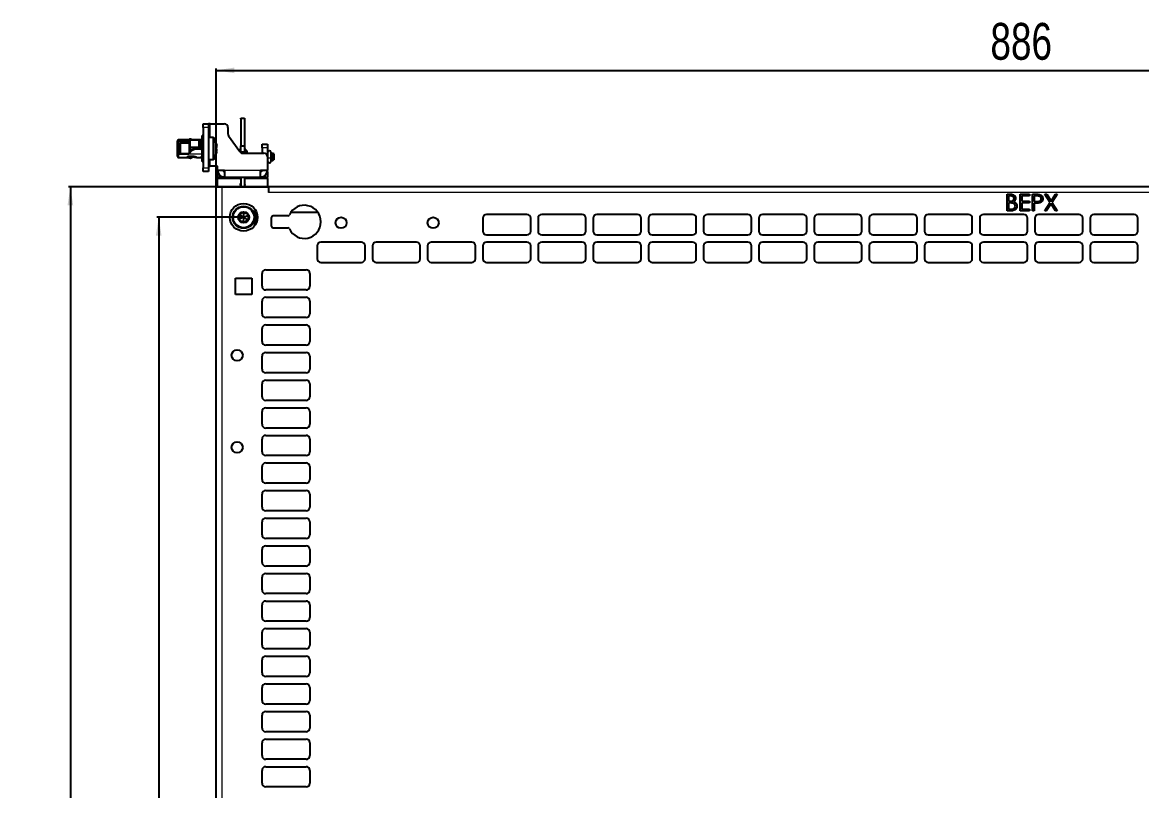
# Model space of a CAD drawing. Header units: millimetres. Extents: x -1002 to 1216, y 148 to 1990.
# Drawn here: x -1002 to -394, y 1500 to 1918 of the extents above; entities that cross this region are included whole.
import ezdxf

# ---------------------------------------------------------------- set-up
doc = ezdxf.new("R2010")
doc.units = ezdxf.units.MM
doc.layers.add('FORMAT', color=7, linetype='Continuous')
doc.styles.add('SLDTEXTSTYLE0', font='TXT', dxfattribs={"width": 0.75})
doc.dimstyles.new('SLDDIMSTYLE0', dxfattribs={"dimtxt": 20, "dimasz": 10, "dimexe": 0, "dimexo": 0.0625, "dimgap": 5, "dimtad": 2, "dimdec": 1, "dimrnd": 1e-09, "dimzin": 12, "dimdsep": 46, "dimtxsty": 'SLDTEXTSTYLE0', "dimsah": 1, "dimcen": 0.09, "dimadec": 0, "dimazin": 3, "dimtfac": 1, "dimtofl": 0, "dimtmove": 0, "dimatfit": 3, "dimfxl": 0, "dimfrac": 2, "dimtolj": 1, "dimtzin": 12, "dimarcsym": 0})

# ---------------------------------------------------------------- blocks, each defined once
blk = doc.blocks.new('_D')
at = {"layer": 'FORMAT'}
for p, q in [((-868.08, 1828.3), (-976.72, 1828.3)), ((-975.72, 1828.3), (-975.72, 345.28)), ((-868.08, 345.28), (-976.72, 345.28))]:
    blk.add_line(p, q, dxfattribs=at)
for points in [[(-975.72, 1828.3), (-977.25, 1818.3), (-974.18, 1818.3)], [(-975.72, 345.28), (-974.18, 355.28), (-977.25, 355.28)]]:
    blk.add_solid(points, dxfattribs=at)
at = {"layer": 'FORMAT', "insert": (-1001.5, 1057.23), "char_height": 20, "attachment_point": 1, "rotation": 90, "style": 'SLDTEXTSTYLE0'}
blk.add_mtext('1483', dxfattribs=at)
blk = doc.blocks.new('_D_1')
at = {"layer": 'FORMAT'}
for p, q in [((-896.57, 1828.3), (-896.57, 1892.59)), ((-10.57, 1828.3), (-10.57, 1892.59)), ((-896.57, 1891.59), (-10.57, 1891.59))]:
    blk.add_line(p, q, dxfattribs=at)
for points in [[(-896.57, 1891.59), (-886.57, 1890.05), (-886.57, 1893.12)], [(-10.57, 1891.59), (-20.57, 1893.12), (-20.57, 1890.05)]]:
    blk.add_solid(points, dxfattribs=at)
at = {"layer": 'FORMAT', "insert": (-475.73, 1917.37), "char_height": 20, "attachment_point": 1, "style": 'SLDTEXTSTYLE0'}
blk.add_mtext('886', dxfattribs=at)
blk = doc.blocks.new('_D_5')
at = {"layer": 'FORMAT'}
for p, q in [((-881.58, 1811.79), (-928.72, 1811.79)), ((-927.72, 1811.79), (-927.72, 361.79)), ((-881.58, 361.79), (-928.72, 361.79))]:
    blk.add_line(p, q, dxfattribs=at)
for points in [[(-927.72, 1811.79), (-929.25, 1801.79), (-926.18, 1801.79)], [(-927.72, 361.79), (-926.18, 371.79), (-929.25, 371.79)]]:
    blk.add_solid(points, dxfattribs=at)
at = {"layer": 'FORMAT', "insert": (-953.5, 1057.23), "char_height": 20, "attachment_point": 1, "rotation": 90, "style": 'SLDTEXTSTYLE0'}
blk.add_mtext('1450', dxfattribs=at)

msp = doc.modelspace()

# ---------------------------------------------------------------- linework, layer by layer
at = {"color": 7, "linetype": 'Continuous', "lineweight": 25}
for p, q in [((-903.57, 1862.59), (-900.57, 1862.59)), ((-903.57, 1860.59), (-903.57, 1862.59)), ((-900.57, 1862.59), (-900.57, 1860.59)), ((-899.77, 1862.59), (-900.57, 1862.59)), ((-899.77, 1862.59), (-892.07, 1862.59)), ((-883.17, 1865.59), (-881.17, 1865.59)), ((-883.17, 1865.22), (-883.17, 1865.59)), ((-883.17, 1865.22), (-883.17, 1850.59)), ((-881.17, 1865.59), (-881.17, 1865.22)), ((-881.17, 1865.22), (-881.17, 1850.59)), ((-904.07, 1846.39), (-904.07, 1856.19)), ((-903.57, 1856.19), (-904.07, 1856.19)), ((-903.57, 1860.59), (-903.57, 1838.59)), ((-900.57, 1860.59), (-900.57, 1838.59)), ((-890.07, 1860.59), (-890.07, 1857.22)), ((-889.7, 1856.07), (-883.66, 1847.44)), ((-917.57, 1852.39), (-917.57, 1853.24)), ((-917.57, 1852.39), (-917.07, 1852.39)), ((-917.57, 1850.96), (-917.57, 1852.39)), ((-917.07, 1850.96), (-917.57, 1850.96)), ((-917.57, 1850.73), (-917.57, 1850.96)), ((-917.07, 1850.73), (-917.57, 1850.73)), ((-917.57, 1846.44), (-917.57, 1850.73)), ((-917.07, 1852.39), (-917.07, 1850.96)), ((-917.07, 1850.96), (-917.07, 1850.73)), ((-917.07, 1850.73), (-917.07, 1846.44)), ((-912.17, 1853.94), (-916.87, 1853.94)), ((-914.87, 1852.94), (-916.87, 1852.94)), ((-916.87, 1851.72), (-916.87, 1851.52)), ((-916.37, 1851.34), (-916.87, 1851.34)), ((-916.87, 1851.34), (-916.87, 1851.11)), ((-916.87, 1851.11), (-916.37, 1851.11)), ((-916.87, 1850.93), (-916.87, 1850.51)), ((-916.57, 1850.51), (-916.87, 1850.51)), ((-916.87, 1850.51), (-916.87, 1850.36)), ((-916.87, 1850.36), (-916.57, 1850.36)), ((-916.57, 1846.59), (-916.57, 1851.11)), ((-916.37, 1851.11), (-916.37, 1851.34)), ((-916.07, 1851.47), (-916.07, 1846.45)), ((-910.97, 1852.09), (-915.39, 1852.09)), ((-914.87, 1852.55), (-914.87, 1852.94)), ((-910.97, 1852.94), (-914.87, 1852.94)), ((-914.87, 1852.55), (-910.97, 1852.55)), ((-911.07, 1854.11), (-912.17, 1853.92)), ((-912.17, 1853.94), (-912.17, 1853.93)), ((-912.17, 1853.91), (-912.17, 1853.93)), ((-908.37, 1853.82), (-911.67, 1853.82)), ((-910.97, 1853.4), (-910.85, 1853.64)), ((-910.97, 1849.8), (-910.97, 1853.4)), ((-910.97, 1849.8), (-910.85, 1849.67)), ((-910.97, 1848.61), (-910.97, 1849.8)), ((-910.85, 1853.64), (-910.85, 1849.67)), ((-905.77, 1853.64), (-910.85, 1853.64)), ((-905.77, 1849.67), (-910.85, 1849.67)), ((-910.85, 1849.67), (-910.85, 1848.47)), ((-909.64, 1853.87), (-909.56, 1853.82)), ((-907.36, 1849.13), (-908.2, 1849.02)), ((-904.54, 1853.94), (-907.19, 1853.94)), ((-905.77, 1849.14), (-907.17, 1849.14)), ((-905.77, 1849.67), (-905.77, 1853.64)), ((-905.77, 1853.64), (-905.57, 1853.5)), ((-905.77, 1849.67), (-905.57, 1849.75)), ((-905.77, 1849.14), (-905.77, 1849.67)), ((-905.57, 1849.22), (-905.77, 1849.14)), ((-905.57, 1853.5), (-905.57, 1849.75)), ((-904.27, 1852.94), (-905.57, 1852.94)), ((-905.57, 1852.55), (-904.27, 1852.55)), ((-905.57, 1849.75), (-905.57, 1849.22)), ((-905.02, 1849.24), (-905.57, 1849.24)), ((-904.52, 1853.94), (-904.27, 1853.94)), ((-904.37, 1852.55), (-904.37, 1848.88)), ((-904.07, 1852.09), (-904.37, 1852.09)), ((-898.24, 1855.09), (-900.57, 1855.09)), ((-883.17, 1850.59), (-881.17, 1850.59)), ((-883.17, 1847.09), (-883.17, 1850.59)), ((-881.17, 1850.59), (-881.17, 1847.09)), ((-871.57, 1851.59), (-868.57, 1851.59)), ((-871.57, 1849.59), (-871.57, 1851.59)), ((-871.57, 1849.59), (-871.57, 1846.59)), ((-868.57, 1851.59), (-868.57, 1849.59)), ((-868.57, 1849.59), (-868.57, 1844.59)), ((-917.07, 1846.44), (-917.57, 1846.44)), ((-917.57, 1844.94), (-917.57, 1846.44)), ((-916.87, 1847.81), (-916.57, 1847.81)), ((-916.87, 1847.06), (-916.57, 1847.06)), ((-916.87, 1846.45), (-916.87, 1847.06)), ((-916.87, 1846.45), (-911.27, 1846.45)), ((-911.27, 1846.15), (-916.87, 1846.15)), ((-916.87, 1844.24), (-912.17, 1844.24)), ((-916.57, 1846.59), (-916.43, 1846.45)), ((-912.17, 1844.45), (-912.17, 1844.58)), ((-912.17, 1844.45), (-912.17, 1844.24)), ((-912.17, 1844.25), (-911.07, 1844.06)), ((-908.37, 1844.79), (-911.67, 1844.79)), ((-911.27, 1846.45), (-910.11, 1848.04)), ((-910.11, 1847.74), (-911.27, 1846.15)), ((-911.27, 1846.45), (-911.27, 1846.15)), ((-910.97, 1848.61), (-910.85, 1848.47)), ((-910.97, 1846.86), (-910.97, 1848.61)), ((-909.62, 1848.47), (-910.85, 1848.47)), ((-910.85, 1848.47), (-910.85, 1847.02)), ((-908.37, 1844.35), (-909.56, 1844.35)), ((-909.24, 1844.6), (-909.35, 1844.79)), ((-909.24, 1844.59), (-909.24, 1844.59)), ((-907.19, 1844.24), (-904.54, 1844.24)), ((-907.17, 1844.24), (-907.19, 1844.24)), ((-907.17, 1848.93), (-905.02, 1848.93)), ((-907.17, 1844.24), (-907.17, 1844.37)), ((-905.07, 1844.27), (-905.07, 1844.29)), ((-904.52, 1844.41), (-904.27, 1844.41)), ((-904.52, 1844.24), (-904.27, 1844.24)), ((-904.07, 1848.93), (-904.37, 1848.89)), ((-904.27, 1848.64), (-904.27, 1848.34)), ((-904.27, 1848.34), (-904.27, 1846.15)), ((-904.07, 1846.39), (-903.57, 1846.39)), ((-904.07, 1846.03), (-904.07, 1844.78)), ((-904.07, 1844.78), (-903.57, 1844.78)), ((-904.07, 1842.23), (-904.07, 1844.78)), ((-903.57, 1846.09), (-903.57, 1846.09)), ((-900.57, 1843.09), (-898.24, 1843.09)), ((-881.17, 1847.09), (-883.17, 1847.09)), ((-883.17, 1847.09), (-883.17, 1846.94)), ((-882.02, 1846.59), (-870.57, 1846.59)), ((-881.17, 1847.09), (-881.17, 1846.59)), ((-880.24, 1847.06), (-880.24, 1846.59)), ((-880.24, 1847.06), (-880.24, 1847.06)), ((-879.64, 1846.59), (-879.64, 1847.07)), ((-868.53, 1846.49), (-868.57, 1846.49)), ((-868.57, 1844.59), (-868.57, 1837.39)), ((-868.53, 1847), (-868.53, 1844.26)), ((-868.53, 1844.26), (-868.53, 1842.3)), ((-866.63, 1844.26), (-866.63, 1847)), ((-865.62, 1846.49), (-866.63, 1846.49)), ((-866.63, 1842.3), (-866.63, 1844.26)), ((-865.12, 1846.2), (-865.62, 1846.49)), ((-865.62, 1842.69), (-865.62, 1846.49)), ((-865.62, 1842.69), (-865.12, 1842.97)), ((-865.12, 1846.2), (-865.12, 1842.97)), ((-903.57, 1842.23), (-904.07, 1842.23)), ((-904.07, 1842.23), (-904.07, 1841.99)), ((-903.57, 1841.99), (-904.07, 1841.99)), ((-903.57, 1836.59), (-903.57, 1838.59)), ((-900.57, 1839.59), (-899.77, 1839.59)), ((-900.57, 1838.59), (-900.57, 1836.59)), ((-895.77, 1839.59), (-899.77, 1839.59)), ((-895.77, 1837.39), (-895.77, 1839.59)), ((-895.77, 1837.39), (-891.97, 1837.39)), ((-891.97, 1837.39), (-891.97, 1833.59)), ((-872.37, 1837.39), (-868.57, 1837.39)), ((-872.37, 1833.59), (-872.37, 1837.39)), ((-868.57, 1842.69), (-868.53, 1842.69)), ((-866.63, 1842.69), (-865.62, 1842.69)), ((-900.57, 1836.59), (-903.57, 1836.59)), ((-895.77, 1836.59), (-895.77, 1833.59)), ((-895.68, 1836.59), (-895.77, 1836.59)), ((-895.77, 1833.59), (-891.97, 1833.59)), ((-895.77, 1833.59), (-895.77, 1832.79)), ((-895.77, 1828.29), (-895.77, 1832.79)), ((-891.97, 1833.59), (-883.67, 1833.59)), ((-883.67, 1833.59), (-880.67, 1833.59)), ((-883.67, 1832.79), (-883.67, 1833.59)), ((-883.67, 1832.79), (-883.17, 1832.79)), ((-883.17, 1833.59), (-883.17, 1828.29)), ((-881.17, 1833.59), (-881.17, 1828.29)), ((-881.17, 1832.79), (-880.67, 1832.79)), ((-880.67, 1833.59), (-872.37, 1833.59)), ((-880.67, 1833.59), (-880.67, 1832.79)), ((-872.37, 1833.59), (-868.57, 1833.59)), ((-868.57, 1836.59), (-868.65, 1836.59)), ((-868.57, 1836.59), (-868.57, 1833.59)), ((-868.57, 1832.79), (-868.57, 1833.59)), ((-868.57, 1832.79), (-868.57, 1828.29)), ((-896.57, 345.29), (-896.57, 1828.29)), ((-896.57, 1828.29), (-893.47, 1828.29)), ((-893.47, 1828.29), (-868.07, 1828.29)), ((-868.07, 1828.29), (-868.07, 1828.3)), ((-39.07, 1828.3), (-868.07, 1828.3)), ((-868.07, 1828.29), (-868.07, 1825.2)), ((-466.68, 1824.3), (-464.92, 1824.3)), ((-466.68, 1815.3), (-466.68, 1824.3)), ((-465.87, 1823.37), (-465.87, 1820.49)), ((-464.77, 1823.37), (-465.87, 1823.37)), ((-465.87, 1820.49), (-465.33, 1820.49)), ((-465.87, 1819.57), (-465.87, 1816.22)), ((-465.34, 1819.57), (-465.87, 1819.57)), ((-459.52, 1824.3), (-454.45, 1824.3)), ((-459.52, 1815.3), (-459.52, 1824.3)), ((-458.72, 1823.37), (-458.72, 1820.6)), ((-454.45, 1823.37), (-458.72, 1823.37)), ((-458.72, 1820.6), (-454.45, 1820.6)), ((-458.72, 1819.68), (-458.72, 1816.22)), ((-454.45, 1819.68), (-458.72, 1819.68)), ((-454.45, 1824.3), (-454.45, 1823.37)), ((-454.45, 1820.6), (-454.45, 1819.68)), ((-452.83, 1824.3), (-451.07, 1824.3)), ((-452.83, 1815.3), (-452.83, 1824.3)), ((-452.02, 1823.37), (-452.02, 1820.37)), ((-450.38, 1823.37), (-452.02, 1823.37)), ((-452.02, 1820.37), (-450.45, 1820.35)), ((-452.02, 1819.45), (-452.02, 1815.3)), ((-451.38, 1819.45), (-452.02, 1819.45)), ((-446.2, 1815.3), (-443.26, 1819.89)), ((-446.08, 1824.3), (-445.15, 1824.3)), ((-443.26, 1819.89), (-446.08, 1824.3)), ((-442.79, 1819.16), (-445.27, 1815.3)), ((-445.15, 1824.3), (-442.79, 1820.61)), ((-442.79, 1820.61), (-440.44, 1824.3)), ((-440.32, 1815.3), (-442.79, 1819.16)), ((-439.51, 1824.3), (-442.33, 1819.89)), ((-442.33, 1819.89), (-439.39, 1815.3)), ((-440.44, 1824.3), (-439.51, 1824.3)), ((-881.57, 1811.79), (-883.93, 1813.44)), ((-881.57, 1811.79), (-881.32, 1814.66)), ((-881.57, 1811.79), (-878.95, 1813.01)), ((-857.62, 1812.55), (-865.57, 1812.55)), ((-841.08, 1814.3), (-856.05, 1814.3)), ((-727.57, 1813.29), (-749.57, 1813.29)), ((-697.57, 1813.29), (-719.57, 1813.29)), ((-667.57, 1813.29), (-689.57, 1813.29)), ((-637.57, 1813.29), (-659.57, 1813.29)), ((-607.57, 1813.29), (-629.57, 1813.29)), ((-577.57, 1813.29), (-599.57, 1813.29)), ((-547.57, 1813.29), (-569.57, 1813.29)), ((-517.57, 1813.29), (-539.57, 1813.29)), ((-487.57, 1813.29), (-509.57, 1813.29)), ((-457.57, 1813.29), (-479.57, 1813.29)), ((-464.24, 1815.3), (-466.68, 1815.3)), ((-465.87, 1816.22), (-464.72, 1816.22)), ((-454.45, 1815.3), (-459.52, 1815.3)), ((-458.72, 1816.22), (-454.45, 1816.22)), ((-454.45, 1816.22), (-454.45, 1815.3)), ((-452.02, 1815.3), (-452.83, 1815.3)), ((-427.57, 1813.29), (-449.57, 1813.29)), ((-445.27, 1815.3), (-446.2, 1815.3)), ((-439.39, 1815.3), (-440.32, 1815.3)), ((-397.57, 1813.29), (-419.57, 1813.29)), ((-881.57, 1811.79), (-884.18, 1810.57)), ((-881.57, 1811.79), (-881.82, 1808.91)), ((-881.57, 1811.79), (-879.2, 1810.13)), ((-866.57, 1811.55), (-866.57, 1807.05)), ((-751.57, 1811.29), (-751.57, 1804.29)), ((-725.57, 1804.29), (-725.57, 1811.29)), ((-721.57, 1811.29), (-721.57, 1804.29)), ((-695.57, 1804.29), (-695.57, 1811.29)), ((-691.57, 1811.29), (-691.57, 1804.29)), ((-665.57, 1804.29), (-665.57, 1811.29)), ((-661.57, 1811.29), (-661.57, 1804.29)), ((-635.57, 1804.29), (-635.57, 1811.29)), ((-631.57, 1811.29), (-631.57, 1804.29)), ((-605.57, 1804.29), (-605.57, 1811.29)), ((-601.57, 1811.29), (-601.57, 1804.29)), ((-575.57, 1804.29), (-575.57, 1811.29)), ((-571.57, 1811.29), (-571.57, 1804.29)), ((-545.57, 1804.29), (-545.57, 1811.29)), ((-541.57, 1811.29), (-541.57, 1804.29)), ((-515.57, 1804.29), (-515.57, 1811.29)), ((-511.57, 1811.29), (-511.57, 1804.29)), ((-485.57, 1804.29), (-485.57, 1811.29)), ((-481.57, 1811.29), (-481.57, 1804.29)), ((-455.57, 1804.29), (-455.57, 1811.29)), ((-451.57, 1811.29), (-451.57, 1804.29)), ((-425.57, 1804.29), (-425.57, 1811.29)), ((-421.57, 1811.29), (-421.57, 1804.29)), ((-395.57, 1804.29), (-395.57, 1811.29)), ((-865.57, 1806.05), (-857.62, 1806.05)), ((-749.57, 1802.29), (-727.57, 1802.29)), ((-719.57, 1802.29), (-697.57, 1802.29)), ((-689.57, 1802.29), (-667.57, 1802.29)), ((-659.57, 1802.29), (-637.57, 1802.29)), ((-629.57, 1802.29), (-607.57, 1802.29)), ((-599.57, 1802.29), (-577.57, 1802.29)), ((-569.57, 1802.29), (-547.57, 1802.29)), ((-539.57, 1802.29), (-517.57, 1802.29)), ((-509.57, 1802.29), (-487.57, 1802.29)), ((-479.57, 1802.29), (-457.57, 1802.29)), ((-449.57, 1802.29), (-427.57, 1802.29)), ((-419.57, 1802.29), (-397.57, 1802.29)), ((-841.57, 1796.29), (-841.57, 1789.29)), ((-817.57, 1798.29), (-839.57, 1798.29)), ((-815.57, 1789.29), (-815.57, 1796.29)), ((-811.57, 1796.29), (-811.57, 1789.29)), ((-787.57, 1798.29), (-809.57, 1798.29)), ((-785.57, 1789.29), (-785.57, 1796.29)), ((-781.57, 1796.29), (-781.57, 1789.29)), ((-757.57, 1798.29), (-779.57, 1798.29)), ((-755.57, 1789.29), (-755.57, 1796.29)), ((-751.57, 1796.29), (-751.57, 1789.29)), ((-727.57, 1798.29), (-749.57, 1798.29)), ((-725.57, 1789.29), (-725.57, 1796.29)), ((-721.57, 1796.29), (-721.57, 1789.29)), ((-697.57, 1798.29), (-719.57, 1798.29)), ((-695.57, 1789.29), (-695.57, 1796.29)), ((-691.57, 1796.29), (-691.57, 1789.29)), ((-667.57, 1798.29), (-689.57, 1798.29)), ((-665.57, 1789.29), (-665.57, 1796.29)), ((-661.57, 1796.29), (-661.57, 1789.29)), ((-637.57, 1798.29), (-659.57, 1798.29)), ((-635.57, 1789.29), (-635.57, 1796.29)), ((-631.57, 1796.29), (-631.57, 1789.29)), ((-607.57, 1798.29), (-629.57, 1798.29)), ((-605.57, 1789.29), (-605.57, 1796.29)), ((-601.57, 1796.29), (-601.57, 1789.29)), ((-577.57, 1798.29), (-599.57, 1798.29)), ((-575.57, 1789.29), (-575.57, 1796.29)), ((-571.57, 1796.29), (-571.57, 1789.29)), ((-547.57, 1798.29), (-569.57, 1798.29)), ((-545.57, 1789.29), (-545.57, 1796.29)), ((-541.57, 1796.29), (-541.57, 1789.29)), ((-517.57, 1798.29), (-539.57, 1798.29)), ((-515.57, 1789.29), (-515.57, 1796.29)), ((-511.57, 1796.29), (-511.57, 1789.29)), ((-487.57, 1798.29), (-509.57, 1798.29)), ((-485.57, 1789.29), (-485.57, 1796.29)), ((-481.57, 1796.29), (-481.57, 1789.29)), ((-457.57, 1798.29), (-479.57, 1798.29)), ((-455.57, 1789.29), (-455.57, 1796.29)), ((-451.57, 1796.29), (-451.57, 1789.29)), ((-427.57, 1798.29), (-449.57, 1798.29)), ((-425.57, 1789.29), (-425.57, 1796.29)), ((-421.57, 1796.29), (-421.57, 1789.29)), ((-397.57, 1798.29), (-419.57, 1798.29)), ((-395.57, 1789.29), (-395.57, 1796.29)), ((-869.57, 1783.29), (-847.57, 1783.29)), ((-839.57, 1787.29), (-817.57, 1787.29)), ((-809.57, 1787.29), (-787.57, 1787.29)), ((-779.57, 1787.29), (-757.57, 1787.29)), ((-749.57, 1787.29), (-727.57, 1787.29)), ((-719.57, 1787.29), (-697.57, 1787.29)), ((-689.57, 1787.29), (-667.57, 1787.29)), ((-659.57, 1787.29), (-637.57, 1787.29)), ((-629.57, 1787.29), (-607.57, 1787.29)), ((-599.57, 1787.29), (-577.57, 1787.29)), ((-569.57, 1787.29), (-547.57, 1787.29)), ((-539.57, 1787.29), (-517.57, 1787.29)), ((-509.57, 1787.29), (-487.57, 1787.29)), ((-479.57, 1787.29), (-457.57, 1787.29)), ((-449.57, 1787.29), (-427.57, 1787.29)), ((-419.57, 1787.29), (-397.57, 1787.29)), ((-886.07, 1778.79), (-877.07, 1778.79)), ((-886.07, 1769.79), (-886.07, 1778.79)), ((-877.07, 1778.79), (-877.07, 1769.79)), ((-871.57, 1774.29), (-871.57, 1781.29)), ((-845.57, 1781.29), (-845.57, 1774.29)), ((-847.57, 1772.29), (-869.57, 1772.29)), ((-877.07, 1769.79), (-886.07, 1769.79)), ((-871.57, 1759.29), (-871.57, 1766.29)), ((-869.57, 1768.29), (-847.57, 1768.29)), ((-845.57, 1766.29), (-845.57, 1759.29)), ((-847.57, 1757.29), (-869.57, 1757.29)), ((-869.57, 1753.29), (-847.57, 1753.29)), ((-871.57, 1744.29), (-871.57, 1751.29)), ((-845.57, 1751.29), (-845.57, 1744.29)), ((-847.57, 1742.29), (-869.57, 1742.29)), ((-871.57, 1729.29), (-871.57, 1736.29)), ((-869.57, 1738.29), (-847.57, 1738.29)), ((-845.57, 1736.29), (-845.57, 1729.29)), ((-847.57, 1727.29), (-869.57, 1727.29)), ((-869.57, 1723.29), (-847.57, 1723.29)), ((-871.57, 1714.29), (-871.57, 1721.29)), ((-845.57, 1721.29), (-845.57, 1714.29)), ((-847.57, 1712.29), (-869.57, 1712.29)), ((-871.57, 1699.29), (-871.57, 1706.29)), ((-869.57, 1708.29), (-847.57, 1708.29)), ((-845.57, 1706.29), (-845.57, 1699.29)), ((-847.57, 1697.29), (-869.57, 1697.29)), ((-871.57, 1684.29), (-871.57, 1691.29)), ((-869.57, 1693.29), (-847.57, 1693.29)), ((-845.57, 1691.29), (-845.57, 1684.29)), ((-847.57, 1682.29), (-869.57, 1682.29)), ((-871.57, 1669.29), (-871.57, 1676.29)), ((-869.57, 1678.29), (-847.57, 1678.29)), ((-845.57, 1676.29), (-845.57, 1669.29)), ((-847.57, 1667.29), (-869.57, 1667.29)), ((-871.57, 1654.29), (-871.57, 1661.29)), ((-869.57, 1663.29), (-847.57, 1663.29)), ((-845.57, 1661.29), (-845.57, 1654.29)), ((-847.57, 1652.29), (-869.57, 1652.29)), ((-871.57, 1639.29), (-871.57, 1646.29)), ((-869.57, 1648.29), (-847.57, 1648.29)), ((-845.57, 1646.29), (-845.57, 1639.29)), ((-847.57, 1637.29), (-869.57, 1637.29)), ((-871.57, 1624.29), (-871.57, 1631.29)), ((-869.57, 1633.29), (-847.57, 1633.29)), ((-845.57, 1631.29), (-845.57, 1624.29)), ((-847.57, 1622.29), (-869.57, 1622.29)), ((-869.57, 1618.29), (-847.57, 1618.29)), ((-871.57, 1609.29), (-871.57, 1616.29)), ((-845.57, 1616.29), (-845.57, 1609.29)), ((-847.57, 1607.29), (-869.57, 1607.29)), ((-871.57, 1594.29), (-871.57, 1601.29)), ((-869.57, 1603.29), (-847.57, 1603.29)), ((-845.57, 1601.29), (-845.57, 1594.29)), ((-847.57, 1592.29), (-869.57, 1592.29)), ((-869.57, 1588.29), (-847.57, 1588.29)), ((-871.57, 1579.29), (-871.57, 1586.29)), ((-845.57, 1586.29), (-845.57, 1579.29)), ((-847.57, 1577.29), (-869.57, 1577.29)), ((-871.57, 1564.29), (-871.57, 1571.29)), ((-869.57, 1573.29), (-847.57, 1573.29)), ((-845.57, 1571.29), (-845.57, 1564.29)), ((-847.57, 1562.29), (-869.57, 1562.29)), ((-869.57, 1558.29), (-847.57, 1558.29)), ((-871.57, 1549.29), (-871.57, 1556.29)), ((-845.57, 1556.29), (-845.57, 1549.29)), ((-847.57, 1547.29), (-869.57, 1547.29)), ((-871.57, 1534.29), (-871.57, 1541.29)), ((-869.57, 1543.29), (-847.57, 1543.29)), ((-845.57, 1541.29), (-845.57, 1534.29)), ((-847.57, 1532.29), (-869.57, 1532.29)), ((-869.57, 1528.29), (-847.57, 1528.29)), ((-871.57, 1519.29), (-871.57, 1526.29)), ((-845.57, 1526.29), (-845.57, 1519.29)), ((-847.57, 1517.29), (-869.57, 1517.29)), ((-871.57, 1504.29), (-871.57, 1511.29)), ((-869.57, 1513.29), (-847.57, 1513.29)), ((-845.57, 1511.29), (-845.57, 1504.29)), ((-847.57, 1502.29), (-869.57, 1502.29))]:
    msp.add_line(p, q, dxfattribs=at)
at = {"color": 8, "linetype": 'Continuous', "lineweight": 18}
for p, q in [((-899.77, 1855.09), (-899.77, 1862.59)), ((-881.17, 1865.22), (-883.17, 1865.22)), ((-900.57, 1860.59), (-903.57, 1860.59)), ((-916.87, 1853.94), (-916.87, 1852.94)), ((-909.67, 1853.82), (-909.64, 1853.87)), ((-907.36, 1848.91), (-907.36, 1849.13)), ((-907.17, 1849.14), (-907.17, 1848.93)), ((-905.02, 1848.93), (-905.02, 1849.24)), ((-904.27, 1852.94), (-904.27, 1853.94)), ((-904.27, 1852.09), (-904.27, 1852.55)), ((-898.24, 1855.09), (-898.24, 1843.09)), ((-897.8, 1854.86), (-897.8, 1843.31)), ((-868.57, 1849.59), (-871.57, 1849.59)), ((-916.87, 1846.15), (-916.87, 1844.24)), ((-904.27, 1846.15), (-911.27, 1846.15)), ((-910.11, 1848.04), (-910.11, 1847.74)), ((-908.37, 1844.35), (-908.37, 1844.79)), ((-904.52, 1844.41), (-904.52, 1844.24)), ((-904.27, 1844.41), (-904.27, 1846.15)), ((-899.77, 1839.59), (-899.77, 1843.09)), ((-903.57, 1838.59), (-900.57, 1838.59)), ((-891.97, 1837.39), (-872.37, 1837.39)), ((-895.77, 1832.79), (-883.67, 1832.79)), ((-880.67, 1832.79), (-868.57, 1832.79)), ((-893.47, 1828.29), (-893.47, 345.29)), ((-39.07, 1825.2), (-868.07, 1825.2))]:
    msp.add_line(p, q, dxfattribs=at)
at = {"color": 7, "linetype": 'Continuous', "lineweight": 25, "flags": 128}
for points in [[(-917.07, 1851.6), (-917.06, 1851.62), (-917.05, 1851.65), (-917.03, 1851.67), (-917.01, 1851.69), (-916.98, 1851.7), (-916.94, 1851.71), (-916.91, 1851.72), (-916.87, 1851.72)], [(-904.07, 1852.57), (-904.13, 1852.56), (-904.27, 1852.55)], [(-917.07, 1846.57), (-917.06, 1846.55), (-917.05, 1846.53), (-917.03, 1846.5), (-917.01, 1846.49), (-916.98, 1846.47), (-916.94, 1846.46), (-916.91, 1846.45), (-916.87, 1846.45)], [(-904.07, 1846.43), (-904.13, 1846.44), (-904.27, 1846.45)], [(-904.07, 1846.03), (-904.07, 1846.05), (-904.08, 1846.07), (-904.1, 1846.09), (-904.12, 1846.11), (-904.16, 1846.13), (-904.19, 1846.14), (-904.23, 1846.15), (-904.27, 1846.15)], [(-881.17, 1830.29), (-881.01, 1830.01), (-880.92, 1829.54)], [(-880.92, 1829.54), (-881.01, 1829.06), (-881.17, 1828.79)]]:
    msp.add_lwpolyline(points, dxfattribs=at)
at = {"color": 8, "linetype": 'Continuous', "lineweight": 18, "flags": 128}
msp.add_lwpolyline([(-880.24, 1847.06), (-880.24, 1847.06), (-880.21, 1846.99), (-880.14, 1846.93), (-880.04, 1846.89), (-879.93, 1846.88), (-879.81, 1846.9), (-879.72, 1846.94), (-879.66, 1847), (-879.64, 1847.07)], dxfattribs=at)
at = {"color": 7, "linetype": 'Continuous', "lineweight": 25}
for centre, radius in [((-881.57, 1811.79), 7.5), ((-881.57, 1811.79), 6), ((-881.57, 1811.79), 5.7), ((-881.57, 1811.79), 3), ((-828.57, 1808.8), 3), ((-778.57, 1808.8), 3), ((-885.07, 1736.79), 3), ((-885.07, 1686.79), 3)]:
    msp.add_circle(centre, radius, dxfattribs=at)
for centre, radius, start, end in [((-892.07, 1860.59), 2, 0, 90), ((-888.07, 1857.22), 2, 180, 214.99202), ((-916.87, 1853.24), 0.7, 90, 180), ((-916.93, 1852.31), 0.641, 84.2482, 172.76341), ((-916.88, 1852.36), 0.183, 84.2482, 172.76341), ((-904.95, 1848.55), 0.687, 7.23659, 95.7518), ((-904.27, 1854.14), 0.2, 269.9998, 359.9998), ((-904.25, 1853.13), 0.183, 264.2482, 352.76341), ((-898.24, 1854.55), 0.54, 35.25153, 90), ((-905.97, 1849.09), 10, 10.88492, 35.25153), ((-916.87, 1844.94), 0.7, 180, 270), ((-916.95, 1846.85), 0.71, 215.13134, 277.00891), ((-907.17, 1848), 0.932, 89.97001, 102.02775), ((-904.95, 1848.25), 0.687, 7.23659, 95.7518), ((-904.26, 1844.21), 0.197, 1.0398, 91.00336), ((-904.27, 1844.04), 0.2, 0.0002, 90.0002), ((-904.02, 1845.95), 0.46, 10.17904, 76.87192), ((-898.24, 1843.63), 0.54, 270, 324.74847), ((-905.97, 1849.09), 10, 324.74847, 349.02158), ((-882.02, 1848.59), 2, 214.99202, 270), ((-870.57, 1844.59), 2, 0, 90), ((-867.58, 1847), 0.95, 0, 180), ((-891.97, 1837.39), 3.8, 180, 270), ((-891.97, 1837.39), 0.8, 180, 270), ((-872.37, 1837.39), 3.8, 270, 0), ((-872.37, 1837.39), 0.8, 270, 0), ((-867.58, 1842.3), 0.95, 180, 0), ((-882.17, 1829.54), 1.25, 143.1301, 216.8699), ((-879.07, 1811.79), 4.5, 294.97496, 65.02504), ((-865.57, 1811.55), 1, 90, 180), ((-857.62, 1813.55), 1, 270, 334.84934), ((-848.57, 1809.3), 9, 205.15066, 154.84934), ((-749.57, 1811.29), 2, 90, 180), ((-727.57, 1811.29), 2, 0, 90), ((-719.57, 1811.29), 2, 90, 180), ((-697.57, 1811.29), 2, 0, 90), ((-689.57, 1811.29), 2, 90, 180), ((-667.57, 1811.29), 2, 0, 90), ((-659.57, 1811.29), 2, 90, 180), ((-637.57, 1811.29), 2, 0, 90), ((-629.57, 1811.29), 2, 90, 180), ((-607.57, 1811.29), 2, 0, 90), ((-599.57, 1811.29), 2, 90, 180), ((-577.57, 1811.29), 2, 0, 90), ((-569.57, 1811.29), 2, 90, 180), ((-547.57, 1811.29), 2, 0, 90), ((-539.57, 1811.29), 2, 90, 180), ((-517.57, 1811.29), 2, 0, 90), ((-509.57, 1811.29), 2, 90, 180), ((-487.57, 1811.29), 2, 0, 90), ((-479.57, 1811.29), 2, 90, 180), ((-457.57, 1811.29), 2, 0, 90), ((-449.57, 1811.29), 2, 90, 180), ((-427.57, 1811.29), 2, 0, 90), ((-419.57, 1811.29), 2, 90, 180), ((-397.57, 1811.29), 2, 0, 90), ((-865.57, 1807.05), 1, 180, 270), ((-857.62, 1805.05), 1, 25.15066, 90), ((-749.57, 1804.29), 2, 180, 270), ((-727.57, 1804.29), 2, 270, 0), ((-719.57, 1804.29), 2, 180, 270), ((-697.57, 1804.29), 2, 270, 0), ((-689.57, 1804.29), 2, 180, 270), ((-667.57, 1804.29), 2, 270, 0), ((-659.57, 1804.29), 2, 180, 270), ((-637.57, 1804.29), 2, 270, 0), ((-629.57, 1804.29), 2, 180, 270), ((-607.57, 1804.29), 2, 270, 0), ((-599.57, 1804.29), 2, 180, 270), ((-577.57, 1804.29), 2, 270, 0), ((-569.57, 1804.29), 2, 180, 270), ((-547.57, 1804.29), 2, 270, 0), ((-539.57, 1804.29), 2, 180, 270), ((-517.57, 1804.29), 2, 270, 0), ((-509.57, 1804.29), 2, 180, 270), ((-487.57, 1804.29), 2, 270, 0), ((-479.57, 1804.29), 2, 180, 270), ((-457.57, 1804.29), 2, 270, 0), ((-449.57, 1804.29), 2, 180, 270), ((-427.57, 1804.29), 2, 270, 0), ((-419.57, 1804.29), 2, 180, 270), ((-397.57, 1804.29), 2, 270, 0), ((-839.57, 1796.29), 2, 90, 180), ((-817.57, 1796.29), 2, 0, 90), ((-809.57, 1796.29), 2, 90, 180), ((-787.57, 1796.29), 2, 0, 90), ((-779.57, 1796.29), 2, 90, 180), ((-757.57, 1796.29), 2, 0, 90), ((-749.57, 1796.29), 2, 90, 180), ((-727.57, 1796.29), 2, 0, 90), ((-719.57, 1796.29), 2, 90, 180), ((-697.57, 1796.29), 2, 0, 90), ((-689.57, 1796.29), 2, 90, 180), ((-667.57, 1796.29), 2, 0, 90), ((-659.57, 1796.29), 2, 90, 180), ((-637.57, 1796.29), 2, 0, 90), ((-629.57, 1796.29), 2, 90, 180), ((-607.57, 1796.29), 2, 0, 90), ((-599.57, 1796.29), 2, 90, 180), ((-577.57, 1796.29), 2, 0, 90), ((-569.57, 1796.29), 2, 90, 180), ((-547.57, 1796.29), 2, 0, 90), ((-539.57, 1796.29), 2, 90, 180), ((-517.57, 1796.29), 2, 0, 90), ((-509.57, 1796.29), 2, 90, 180), ((-487.57, 1796.29), 2, 0, 90), ((-479.57, 1796.29), 2, 90, 180), ((-457.57, 1796.29), 2, 0, 90), ((-449.57, 1796.29), 2, 90, 180), ((-427.57, 1796.29), 2, 0, 90), ((-419.57, 1796.29), 2, 90, 180), ((-397.57, 1796.29), 2, 0, 90), ((-839.57, 1789.29), 2, 180, 270), ((-817.57, 1789.29), 2, 270, 0), ((-809.57, 1789.29), 2, 180, 270), ((-787.57, 1789.29), 2, 270, 0), ((-779.57, 1789.29), 2, 180, 270), ((-757.57, 1789.29), 2, 270, 0), ((-749.57, 1789.29), 2, 180, 270), ((-727.57, 1789.29), 2, 270, 0), ((-719.57, 1789.29), 2, 180, 270), ((-697.57, 1789.29), 2, 270, 0), ((-689.57, 1789.29), 2, 180, 270), ((-667.57, 1789.29), 2, 270, 0), ((-659.57, 1789.29), 2, 180, 270), ((-637.57, 1789.29), 2, 270, 0), ((-629.57, 1789.29), 2, 180, 270), ((-607.57, 1789.29), 2, 270, 0), ((-599.57, 1789.29), 2, 180, 270), ((-577.57, 1789.29), 2, 270, 0), ((-569.57, 1789.29), 2, 180, 270), ((-547.57, 1789.29), 2, 270, 0), ((-539.57, 1789.29), 2, 180, 270), ((-517.57, 1789.29), 2, 270, 0), ((-509.57, 1789.29), 2, 180, 270), ((-487.57, 1789.29), 2, 270, 0), ((-479.57, 1789.29), 2, 180, 270), ((-457.57, 1789.29), 2, 270, 0), ((-449.57, 1789.29), 2, 180, 270), ((-427.57, 1789.29), 2, 270, 0), ((-419.57, 1789.29), 2, 180, 270), ((-397.57, 1789.29), 2, 270, 0), ((-869.57, 1781.29), 2, 90, 180), ((-847.57, 1781.29), 2, 0, 90), ((-869.57, 1774.29), 2, 180, 270), ((-847.57, 1774.29), 2, 270, 0), ((-869.57, 1766.29), 2, 90, 180), ((-847.57, 1766.29), 2, 0, 90), ((-869.57, 1759.29), 2, 180, 270), ((-847.57, 1759.29), 2, 270, 360), ((-869.57, 1751.29), 2, 90, 180), ((-847.57, 1751.29), 2, 0, 90), ((-869.57, 1744.29), 2, 180, 270), ((-847.57, 1744.29), 2, 270, 360), ((-869.57, 1736.29), 2, 90, 180), ((-847.57, 1736.29), 2, 0, 90), ((-869.57, 1729.29), 2, 180, 270), ((-847.57, 1729.29), 2, 270, 0), ((-869.57, 1721.29), 2, 90, 180), ((-847.57, 1721.29), 2, 0, 90), ((-869.57, 1714.29), 2, 180, 270), ((-847.57, 1714.29), 2, 270, 0), ((-869.57, 1706.29), 2, 90, 180), ((-847.57, 1706.29), 2, 0, 90), ((-869.57, 1699.29), 2, 180, 270), ((-847.57, 1699.29), 2, 270, 360), ((-869.57, 1691.29), 2, 90, 180), ((-847.57, 1691.29), 2, 0, 90), ((-869.57, 1684.29), 2, 180, 270), ((-847.57, 1684.29), 2, 270, 0), ((-869.57, 1676.29), 2, 90, 180), ((-847.57, 1676.29), 2, 0, 90), ((-869.57, 1669.29), 2, 180, 270), ((-847.57, 1669.29), 2, 270, 0), ((-869.57, 1661.29), 2, 90, 180), ((-847.57, 1661.29), 2, 0, 90), ((-869.57, 1654.29), 2, 180, 270), ((-847.57, 1654.29), 2, 270, 360), ((-869.57, 1646.29), 2, 90, 180), ((-847.57, 1646.29), 2, 0, 90), ((-869.57, 1639.29), 2, 180, 270), ((-847.57, 1639.29), 2, 270, 360), ((-869.57, 1631.29), 2, 90, 180), ((-847.57, 1631.29), 2, 0, 90), ((-869.57, 1624.29), 2, 180, 270), ((-847.57, 1624.29), 2, 270, 0), ((-869.57, 1616.29), 2, 90, 180), ((-847.57, 1616.29), 2, 0, 90), ((-869.57, 1609.29), 2, 180, 270), ((-847.57, 1609.29), 2, 270, 0), ((-869.57, 1601.29), 2, 90, 180), ((-847.57, 1601.29), 2, 0, 90), ((-869.57, 1594.29), 2, 180, 270), ((-847.57, 1594.29), 2, 270, 360), ((-869.57, 1586.29), 2, 90, 180), ((-847.57, 1586.29), 2, 0, 90), ((-869.57, 1579.29), 2, 180, 270), ((-847.57, 1579.29), 2, 270, 0), ((-869.57, 1571.29), 2, 90, 180), ((-847.57, 1571.29), 2, 0, 90), ((-869.57, 1564.29), 2, 180, 270), ((-847.57, 1564.29), 2, 270, 0), ((-869.57, 1556.29), 2, 90, 180), ((-847.57, 1556.29), 2, 0, 90), ((-869.57, 1549.29), 2, 180, 270), ((-847.57, 1549.29), 2, 270, 0), ((-869.57, 1541.29), 2, 90, 180), ((-847.57, 1541.29), 2, 0, 90), ((-869.57, 1534.29), 2, 180, 270), ((-847.57, 1534.29), 2, 270, 0), ((-869.57, 1526.29), 2, 90, 180), ((-847.57, 1526.29), 2, 0, 90), ((-869.57, 1519.29), 2, 180, 270), ((-847.57, 1519.29), 2, 270, 0), ((-869.57, 1511.29), 2, 90, 180), ((-847.57, 1511.29), 2, 0, 90), ((-869.57, 1504.29), 2, 180, 270), ((-847.57, 1504.29), 2, 270, 0)]:
    msp.add_arc(centre, radius, start, end, dxfattribs=at)
at = {"color": 8, "linetype": 'Continuous', "lineweight": 18}
for centre, start, end in [((-867.81, 1845.68), 243.08911, 278.36945), ((-867.35, 1845.68), 261.63055, 296.91089)]:
    msp.add_arc(centre, 1.59, start, end, dxfattribs=at)
at = {"color": 7, "linetype": 'Continuous', "lineweight": 25}
msp.add_ellipse((-907.17, 1848.81), major_axis=(0.75, 0), ratio=0.445831, start_param=1.570796, end_param=1.83344, dxfattribs=at)
for points, knots in [([(-916.87, 1852.94), (-916.87, 1852.68), (-916.87, 1852.2), (-916.87, 1851.61), (-916.87, 1851.34)], [0, 0, 0, 0, 0.559866, 1, 1, 1, 1]), ([(-914.87, 1852.94), (-915.15, 1852.68), (-915.65, 1852.2), (-916.15, 1851.61), (-916.37, 1851.34)], [0, 0, 0, 0, 0.559911, 1, 1, 1, 1]), ([(-914.87, 1852.55), (-915.15, 1852.31), (-915.65, 1851.89), (-916.15, 1851.35), (-916.37, 1851.11)], [0, 0, 0, 0, 0.559868, 1, 1, 1, 1]), ([(-912.17, 1853.93), (-911.67, 1854.05), (-911, 1854.2), (-910.1, 1854.19), (-909.8, 1853.98), (-909.64, 1853.87)], [0, 0, 0, 0, 0.587693, 0.790818, 1, 1, 1, 1]), ([(-911.67, 1853.82), (-911.72, 1853.83), (-911.83, 1853.83), (-911.98, 1853.85), (-912.1, 1853.87), (-912.16, 1853.89), (-912.16, 1853.9), (-912.17, 1853.91)], [0, 0, 0, 0, 0.214445, 0.428893, 0.643239, 0.857188, 1, 1, 1, 1]), ([(-910.07, 1854.1), (-910.13, 1854.13), (-910.22, 1854.19), (-910.36, 1854.22), (-910.6, 1854.21), (-910.89, 1854.14), (-911.15, 1854.1), (-911.24, 1854.08)], [0, 0, 0, 0, 0.19596, 0.292391, 0.38871, 0.788731, 1, 1, 1, 1]), ([(-910.11, 1848.04), (-909.99, 1848.17), (-909.75, 1848.44), (-909.08, 1848.78), (-908.54, 1848.93), (-908.2, 1849.02)], [0, 0, 0, 0, 0.261809, 0.533628, 1, 1, 1, 1]), ([(-907.19, 1853.93), (-907.2, 1853.93), (-907.23, 1853.93), (-907.41, 1853.9), (-907.7, 1853.86), (-908.04, 1853.83), (-908.27, 1853.83), (-908.37, 1853.82)], [0, 0, 0, 0, 0.132621, 0.367345, 0.598403, 0.830955, 1, 1, 1, 1]), ([(-896.37, 1849.33), (-896.37, 1849.34), (-896.37, 1849.36), (-896.36, 1849.4), (-896.31, 1849.51), (-896.23, 1849.63), (-896.16, 1849.83), (-896.14, 1850.11), (-896.16, 1850.56), (-896.23, 1851.01), (-896.32, 1851.38), (-896.35, 1851.52), (-896.36, 1851.58), (-896.37, 1851.61), (-896.37, 1851.63), (-896.36, 1851.63), (-896.35, 1851.62), (-896.3, 1851.49), (-896.21, 1851.22), (-896.14, 1850.96), (-896.15, 1850.96), (-896.15, 1850.96)], [0, 0, 0, 0, 0.005558, 0.013374, 0.035034, 0.131849, 0.247035, 0.319984, 0.393529, 0.553866, 0.60656, 0.632964, 0.646239, 0.65197, 0.65776, 0.662732, 0.671493, 0.698625, 0.8253, 0.953094, 1, 1, 1, 1]), ([(-896.15, 1847.18), (-896.15, 1847.2), (-896.14, 1847.25), (-896.16, 1847.19), (-896.24, 1846.99), (-896.32, 1846.82), (-896.35, 1846.78), (-896.36, 1846.77), (-896.37, 1846.78), (-896.37, 1846.8), (-896.36, 1846.83), (-896.34, 1846.92), (-896.26, 1847.27), (-896.18, 1847.71), (-896.14, 1848.23), (-896.15, 1848.66), (-896.23, 1848.9), (-896.3, 1849.09), (-896.33, 1849.16), (-896.35, 1849.21), (-896.36, 1849.26), (-896.37, 1849.3), (-896.37, 1849.32), (-896.37, 1849.33)], [0, 0, 0, 0, 0.029808, 0.101722, 0.265658, 0.314468, 0.33896, 0.348832, 0.354202, 0.359616, 0.365729, 0.3767, 0.418569, 0.583882, 0.661985, 0.741086, 0.894598, 0.932496, 0.956593, 0.972453, 0.988405, 0.994772, 1, 1, 1, 1]), ([(-916.87, 1846.45), (-916.87, 1846.64), (-916.87, 1847.06), (-916.87, 1847.55), (-916.87, 1847.81)], [0, 0, 0, 0, 0.464597, 1, 1, 1, 1]), ([(-912.17, 1844.58), (-912.16, 1844.6), (-912.15, 1844.65), (-912.06, 1844.71), (-911.94, 1844.76), (-911.8, 1844.79), (-911.7, 1844.79), (-911.67, 1844.79)], [0, 0, 0, 0, 0.214373, 0.428779, 0.642592, 0.856666, 1, 1, 1, 1]), ([(-912.17, 1844.45), (-911.67, 1844.33), (-911, 1844.16), (-910.1, 1844.14), (-909.8, 1844.34), (-909.64, 1844.44)], [0, 0, 0, 0, 0.587693, 0.790818, 1, 1, 1, 1]), ([(-912.17, 1844.24), (-911.67, 1844.12), (-911, 1843.97), (-910.1, 1843.98), (-909.8, 1844.19), (-909.64, 1844.3)], [0, 0, 0, 0, 0.587693, 0.790818, 1, 1, 1, 1]), ([(-911.23, 1844.09), (-911.16, 1844.07), (-910.95, 1844.04), (-910.76, 1844.01), (-910.63, 1843.99)], [0, 0, 0, 0, 0.337574, 1, 1, 1, 1]), ([(-910.11, 1847.74), (-909.94, 1847.91), (-909.59, 1848.26), (-908.61, 1848.64), (-907.85, 1848.81), (-907.36, 1848.91)], [0, 0, 0, 0, 0.254027, 0.526591, 1, 1, 1, 1]), ([(-909.24, 1844.59), (-909.24, 1844.6), (-909.25, 1844.61), (-909.33, 1844.59), (-909.44, 1844.54), (-909.55, 1844.49), (-909.62, 1844.45), (-909.64, 1844.44)], [0, 0, 0, 0, 0.225883, 0.451767, 0.67765, 0.903524, 1, 1, 1, 1]), ([(-909.64, 1844.3), (-909.59, 1844.33), (-909.5, 1844.38), (-909.37, 1844.47), (-909.28, 1844.53), (-909.24, 1844.57), (-909.24, 1844.59), (-909.24, 1844.59)], [0, 0, 0, 0, 0.225867, 0.451734, 0.677598, 0.903479, 1, 1, 1, 1]), ([(-908.37, 1844.79), (-908.23, 1844.79), (-907.96, 1844.77), (-907.6, 1844.68), (-907.33, 1844.56), (-907.19, 1844.45), (-907.17, 1844.39), (-907.17, 1844.37)], [0, 0, 0, 0, 0.213238, 0.42649, 0.63916, 0.849598, 1, 1, 1, 1]), ([(-907.23, 1844.24), (-907.29, 1844.25), (-907.4, 1844.27), (-907.7, 1844.31), (-908.04, 1844.34), (-908.27, 1844.35), (-908.37, 1844.35)], [0, 0, 0, 0, 0.2706121, 0.5369996, 0.8051077, 1, 1, 1, 1]), ([(-905.07, 1844.29), (-905.06, 1844.3), (-905.05, 1844.32), (-904.95, 1844.36), (-904.82, 1844.39), (-904.66, 1844.4), (-904.56, 1844.41), (-904.52, 1844.41)], [0, 0, 0, 0, 0.2143054, 0.4286504, 0.6422794, 0.8562229, 1, 1, 1, 1]), ([(-904.52, 1844.24), (-904.58, 1844.24), (-904.7, 1844.24), (-904.87, 1844.24), (-904.99, 1844.24), (-905.06, 1844.25), (-905.06, 1844.26), (-905.07, 1844.27)], [0, 0, 0, 0, 0.214393, 0.428789, 0.643061, 0.856854, 1, 1, 1, 1]), ([(-904.07, 1848.88), (-904.07, 1848.89), (-904.07, 1848.89), (-904.09, 1848.9), (-904.12, 1848.9), (-904.2, 1848.9), (-904.27, 1848.89), (-904.31, 1848.88), (-904.33, 1848.87)], [0, 0, 0, 0, 0.161749, 0.312679, 0.446325, 0.64768, 0.862835, 1, 1, 1, 1]), ([(-904.07, 1847.7), (-904.07, 1847.7), (-904.07, 1847.71), (-904.09, 1847.72), (-904.12, 1847.74), (-904.19, 1847.75), (-904.24, 1847.75), (-904.27, 1847.76)], [0, 0, 0, 0, 0.195302, 0.377541, 0.538909, 0.761383, 1, 1, 1, 1]), ([(-883.17, 1848.81), (-883.43, 1848.7), (-883.82, 1848.52), (-884.06, 1848.21), (-884.13, 1848.11)], [0, 0, 0, 0, 0.66775, 1, 1, 1, 1]), ([(-883.78, 1847.61), (-883.77, 1847.65), (-883.67, 1847.84), (-883.44, 1848.04), (-883.2, 1848.13), (-883.17, 1848.14)], [0, 0, 0, 0, 0.1700399, 0.879402, 1, 1, 1, 1]), ([(-879.64, 1847.07), (-879.65, 1847.21), (-879.68, 1847.58), (-879.99, 1848.15), (-880.52, 1848.64), (-880.97, 1848.79), (-881.17, 1848.86)], [0, 0, 0, 0, 0.173097, 0.475053, 0.778671, 1, 1, 1, 1]), ([(-881.17, 1848.23), (-881, 1848.15), (-880.65, 1847.98), (-880.31, 1847.55), (-880.27, 1847.22), (-880.24, 1847.06)], [0, 0, 0, 0, 0.296716, 0.64973, 1, 1, 1, 1]), ([(-463.65, 1819.46), (-463.96, 1819.5), (-464.52, 1819.57), (-465.09, 1819.57), (-465.34, 1819.57)], [0, 0, 0, 0, 0.559734, 1, 1, 1, 1]), ([(-465.33, 1820.49), (-465.05, 1820.49), (-464.51, 1820.5), (-463.82, 1820.64), (-463.36, 1820.95), (-463.09, 1821.26), (-462.9, 1821.64), (-462.88, 1821.91), (-462.87, 1822.05)], [0, 0, 0, 0, 0.250521, 0.499945, 0.625019, 0.75007, 0.875067, 1, 1, 1, 1]), ([(-464.92, 1824.3), (-464.54, 1824.29), (-463.77, 1824.27), (-462.76, 1823.81), (-462.16, 1822.97), (-462.1, 1822.37), (-462.06, 1822.07)], [0, 0, 0, 0, 0.281352, 0.559956, 0.779911, 1, 1, 1, 1]), ([(-462.87, 1822.05), (-462.9, 1822.27), (-462.94, 1822.6), (-463.22, 1822.95), (-463.76, 1823.33), (-464.32, 1823.35), (-464.77, 1823.37)], [0, 0, 0, 0, 0.249269, 0.374899, 0.500587, 1, 1, 1, 1]), ([(-462.18, 1817.85), (-462.21, 1818.07), (-462.26, 1818.51), (-462.78, 1819.16), (-463.32, 1819.34), (-463.65, 1819.46)], [0, 0, 0, 0, 0.279937, 0.560436, 1, 1, 1, 1]), ([(-462.06, 1822.07), (-462.12, 1821.63), (-462.22, 1820.85), (-462.83, 1820.36), (-463.1, 1820.15)], [0, 0, 0, 0, 0.559198, 1, 1, 1, 1]), ([(-463.1, 1820.15), (-462.83, 1820.04), (-462.3, 1819.82), (-461.73, 1819.22), (-461.42, 1818.53), (-461.39, 1818.08), (-461.37, 1817.85)], [0, 0, 0, 0, 0.2804081, 0.5595627, 0.7797314, 1, 1, 1, 1]), ([(-449.09, 1819.6), (-449.52, 1819.54), (-450.28, 1819.45), (-451.04, 1819.45), (-451.38, 1819.45)], [0, 0, 0, 0, 0.559686, 1, 1, 1, 1]), ([(-451.07, 1824.3), (-450.68, 1824.3), (-450, 1824.3), (-449.32, 1824.2), (-449.02, 1824.16)], [0, 0, 0, 0, 0.560314, 1, 1, 1, 1]), ([(-450.45, 1820.35), (-450.18, 1820.36), (-449.66, 1820.37), (-448.99, 1820.5), (-448.55, 1820.8), (-448.2, 1821.21), (-448.14, 1821.61), (-448.1, 1821.88)], [0, 0, 0, 0, 0.251143, 0.501048, 0.626315, 0.751748, 1, 1, 1, 1]), ([(-448.1, 1821.88), (-448.14, 1822.14), (-448.2, 1822.53), (-448.54, 1822.93), (-448.96, 1823.24), (-449.61, 1823.36), (-450.12, 1823.37), (-450.38, 1823.37)], [0, 0, 0, 0, 0.2483224, 0.3737604, 0.4991021, 0.7488419, 1, 1, 1, 1]), ([(-447.29, 1821.88), (-447.32, 1821.58), (-447.36, 1820.99), (-447.81, 1820.27), (-448.42, 1819.8), (-448.87, 1819.67), (-449.09, 1819.6)], [0, 0, 0, 0, 0.280099, 0.559324, 0.779458, 1, 1, 1, 1]), ([(-449.02, 1824.16), (-448.74, 1824.06), (-448.2, 1823.86), (-447.63, 1823.26), (-447.33, 1822.56), (-447.31, 1822.11), (-447.29, 1821.88)], [0, 0, 0, 0, 0.279718, 0.5593326, 0.7794932, 1, 1, 1, 1]), ([(-884.18, 1810.57), (-884.15, 1810.89), (-884.08, 1811.68), (-884, 1812.67), (-883.94, 1813.29), (-883.93, 1813.44)], [0, 0, 0, 0, 0.341758, 0.840485, 1, 1, 1, 1]), ([(-883.93, 1813.44), (-883.46, 1813.66), (-882.59, 1814.07), (-881.72, 1814.47), (-881.32, 1814.66)], [0, 0, 0, 0, 0.534686, 1, 1, 1, 1]), ([(-881.32, 1814.66), (-880.89, 1814.37), (-880.1, 1813.81), (-879.32, 1813.26), (-878.95, 1813.01)], [0, 0, 0, 0, 0.534686, 1, 1, 1, 1]), ([(-878.95, 1813.01), (-878.96, 1812.86), (-879.02, 1812.24), (-879.1, 1811.25), (-879.17, 1810.45), (-879.2, 1810.13)], [0, 0, 0, 0, 0.159515, 0.658242, 1, 1, 1, 1]), ([(-464.72, 1816.22), (-464.44, 1816.22), (-463.87, 1816.23), (-463.02, 1816.42), (-462.48, 1816.91), (-462.22, 1817.42), (-462.19, 1817.71), (-462.18, 1817.85)], [0, 0, 0, 0, 0.251053, 0.500846, 0.749472, 0.874759, 1, 1, 1, 1]), ([(-461.37, 1817.85), (-461.42, 1817.45), (-461.53, 1816.64), (-462.34, 1815.79), (-463.29, 1815.35), (-463.93, 1815.31), (-464.24, 1815.3)], [0, 0, 0, 0, 0.27913, 0.558665, 0.779075, 1, 1, 1, 1]), ([(-881.82, 1808.91), (-882.24, 1809.21), (-883.03, 1809.76), (-883.82, 1810.31), (-884.18, 1810.57)], [0, 0, 0, 0, 0.534686, 1, 1, 1, 1]), ([(-879.2, 1810.13), (-879.67, 1809.91), (-880.54, 1809.5), (-881.41, 1809.1), (-881.82, 1808.91)], [0, 0, 0, 0, 0.534686, 1, 1, 1, 1])]:
    msp.add_open_spline(points, degree=3, knots=knots, dxfattribs=at)
at = {"color": 8, "linetype": 'Continuous', "lineweight": 18}
msp.add_open_spline([(-909.64, 1844.44), (-909.68, 1844.51), (-909.75, 1844.63), (-909.82, 1844.75), (-909.85, 1844.79)], degree=3, knots=[0, 0, 0, 0, 0.616998, 1, 1, 1, 1], dxfattribs=at)

# ---------------------------------------------------------------- dimensions: what is measured, and where the dimension line sits
at = {"layer": 'FORMAT'}
for base, p1, p2, angle, picture, middle in [((-10.57, 1891.59), (-896.57, 1828.29), (-10.57, 1828.29), 0, '_D_1', (-453.57, 1891.59)), ((-975.72, 345.28), (-868.07, 1828.3), (-868.07, 345.28), 90, '_D', (-975.72, 1086.79)), ((-927.72, 361.79), (-881.57, 1811.79), (-881.57, 361.79), 90, '_D_5', (-927.72, 1086.79))]:
    dim = msp.add_linear_dim(base=base, p1=p1, p2=p2, angle=angle, dimstyle='SLDDIMSTYLE0', dxfattribs=at)
    dim.commit()
    dim.dimension.update_dxf_attribs({"geometry": picture, "text_midpoint": middle, "dimtype": 160})

doc.saveas('drawing.dxf')
